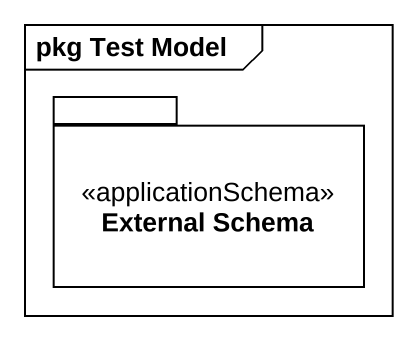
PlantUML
@startuml
mainframe pkg Test Model
package "External Schema" as External_Schema <<applicationSchema>> {
}
@enduml
